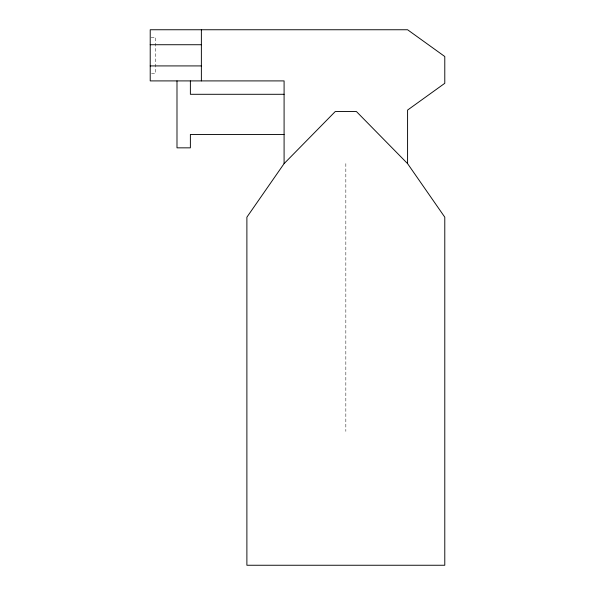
<?xml version="1.0" encoding="UTF-8"?>
<svg xmlns="http://www.w3.org/2000/svg" width="595" height="595" viewBox="0 0 595 595"><rect width="100%" height="100%" fill="white"/><g stroke="black" fill="none" stroke-linecap="round" stroke-linejoin="round"><path stroke-width="0.45" stroke-dasharray="2.98 2.23" d="M151.108 37.24L155.57 37.24L155.57 73.408L151.108 73.408M345.836 163.625L345.836 431.375"/><path stroke-width="0.89" d="M284.09 163.625L246.888 217.175L246.888 565.25L444.785 565.25L444.785 217.175L407.582 163.625L356.435 111.555L335.245 111.555L284.09 163.625L284.09 80.905L150.215 80.905L150.215 29.75L407.582 29.75L444.785 56.525L444.785 83.3L407.582 110.075L407.582 163.625M150.215 44.729L201.37 44.729M150.215 65.919L201.37 65.919M284.09 94.293L190.378 94.293L190.378 80.905M284.09 134.455L190.378 134.455L190.378 147.843L176.99 147.843L176.99 80.905M201.37 29.75L201.37 80.905"/></g></svg>
